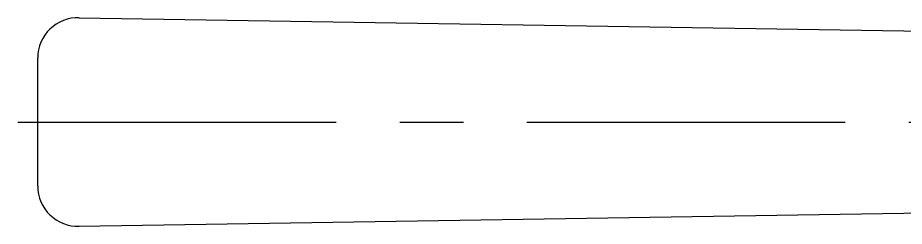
# Model space of a CAD drawing. Extents: x -139 to 76, y -217 to 47.
# Drawn here: x -130 to -41.6, y 7.6 to 28.4 of the extents above; entities that cross this region are included whole.
import ezdxf

# ---------------------------------------------------------------- set-up
doc = ezdxf.new("R2010")
doc.units = 0
doc.linetypes.add('CENTER', pattern=[50.8, 31.75, -6.35, 6.35, -6.35])
doc.layers.get('0').update_dxf_attribs({"linetype": 'CONTINUOUS'})
doc.layers.add('CENTER', color=1, linetype='CONTINUOUS')

msp = doc.modelspace()

# ---------------------------------------------------------------- linework, layer by layer
at = {"color": 7, "linetype": 'CONTINUOUS'}
for p, q in [((-123.872, 28.4), (-28.423, 26.884)), ((-128, 11.598), (-128, 24.402)), ((-123.872, 7.6), (-28.423, 9.116))]:
    msp.add_line(p, q, dxfattribs=at)
for centre, start, end in [((-124, 24.402), 88.16886, 180), ((-124, 11.598), 180, 271.83114)]:
    msp.add_arc(centre, 4, start, end, dxfattribs=at)
at = {"layer": 'CENTER', "color": 1, "linetype": 'CENTER'}
msp.add_line((-130, 18), (-26.423, 18), dxfattribs=at)

doc.saveas('drawing.dxf')
